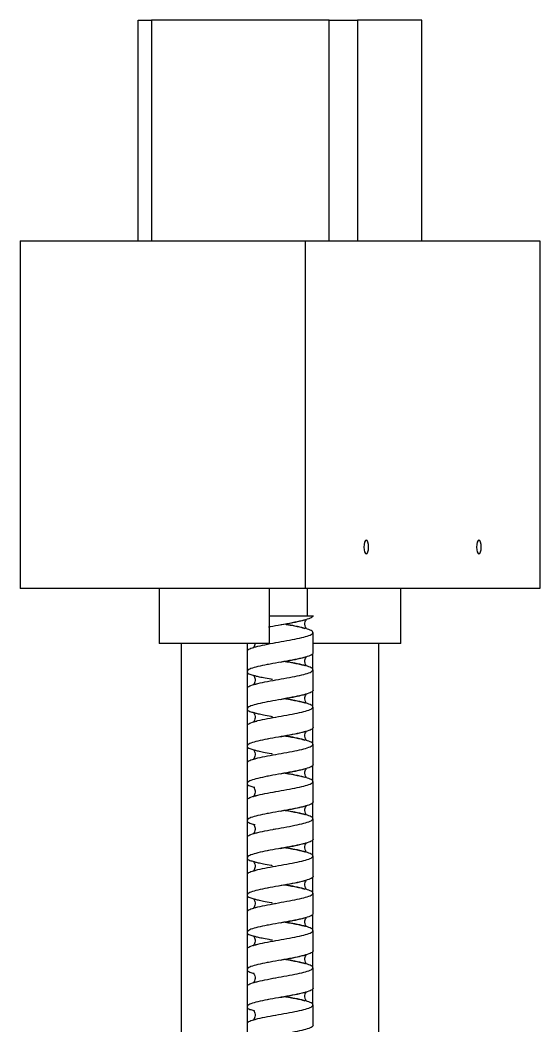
# Model space of a CAD drawing. Header units: millimetres. Extents: x 0 to 420, y 0 to 297.
# Drawn here: x 251.59 to 261.02, y 176.04 to 194.27 of the extents above; entities that cross this region are included whole.
import ezdxf

# ---------------------------------------------------------------- set-up
doc = ezdxf.new("R2010")
doc.units = ezdxf.units.MM

msp = doc.modelspace()

# ---------------------------------------------------------------- linework, layer by layer
at = {"color": 7, "linetype": 'Continuous', "lineweight": 25}
for p, q in [((253.732, 190.271), (253.732, 194.271)), ((253.732, 194.271), (253.972, 194.271)), ((253.972, 194.271), (253.972, 190.271)), ((257.197, 194.271), (253.972, 194.271)), ((257.197, 190.271), (257.197, 194.271)), ((257.197, 194.271), (257.709, 194.271)), ((257.709, 194.271), (257.709, 190.271)), ((258.877, 194.271), (257.709, 194.271)), ((258.877, 190.271), (258.877, 194.271)), ((251.591, 190.271), (256.762, 190.271)), ((251.591, 190.271), (251.591, 183.971)), ((256.762, 190.271), (256.762, 183.971)), ((256.762, 190.271), (261.017, 190.271)), ((261.017, 190.271), (261.017, 183.971)), ((256.762, 183.971), (251.591, 183.971)), ((254.113, 183.971), (254.113, 182.971)), ((256.113, 182.971), (256.113, 183.971)), ((261.017, 183.971), (256.762, 183.971)), ((256.804, 183.471), (256.804, 183.971)), ((258.496, 182.971), (258.496, 183.971)), ((256.113, 183.471), (256.904, 183.471)), ((256.496, 183.342), (256.496, 183.338)), ((256.904, 182.8), (256.904, 183.171)), ((256.113, 182.971), (254.113, 182.971)), ((254.513, 182.971), (254.513, 175.1)), ((255.713, 175.1), (255.713, 182.971)), ((256.182, 182.979), (256.226, 182.988)), ((258.496, 182.971), (256.904, 182.971)), ((258.096, 175.9), (258.096, 182.971)), ((256.896, 182.783), (256.896, 182.501)), ((256.096, 182.593), (256.072, 182.589)), ((256.904, 182.125), (256.904, 182.496)), ((256.182, 182.304), (256.226, 182.313)), ((256.896, 182.108), (256.896, 181.826)), ((256.096, 181.918), (256.072, 181.914)), ((256.904, 181.45), (256.904, 181.821)), ((256.182, 181.629), (256.226, 181.638)), ((256.896, 181.433), (256.896, 181.151)), ((256.096, 181.243), (256.072, 181.239)), ((256.904, 180.775), (256.904, 181.146)), ((256.182, 180.954), (256.226, 180.963)), ((256.896, 180.758), (256.896, 180.476)), ((256.096, 180.568), (256.072, 180.564)), ((256.904, 180.1), (256.904, 180.471)), ((256.182, 180.279), (256.226, 180.288)), ((256.896, 180.083), (256.896, 179.801)), ((256.096, 179.893), (256.072, 179.889)), ((256.904, 179.425), (256.904, 179.796)), ((256.182, 179.604), (256.226, 179.613)), ((256.896, 179.408), (256.896, 179.126)), ((256.096, 179.218), (256.072, 179.214)), ((256.904, 178.75), (256.904, 179.121)), ((256.182, 178.929), (256.226, 178.938)), ((256.896, 178.733), (256.896, 178.451)), ((256.096, 178.543), (256.072, 178.539)), ((256.904, 178.075), (256.904, 178.446)), ((256.182, 178.254), (256.226, 178.263)), ((256.896, 178.058), (256.896, 177.776)), ((256.096, 177.868), (256.072, 177.864)), ((256.904, 177.4), (256.904, 177.771)), ((256.182, 177.579), (256.226, 177.588)), ((256.896, 177.383), (256.896, 177.101)), ((256.096, 177.193), (256.072, 177.189)), ((256.904, 176.725), (256.904, 177.096)), ((256.182, 176.904), (256.226, 176.913)), ((256.896, 176.708), (256.896, 176.426)), ((256.096, 176.518), (256.072, 176.514)), ((256.904, 176.05), (256.904, 176.421)), ((256.182, 176.229), (256.226, 176.238))]:
    msp.add_line(p, q, dxfattribs=at)
at = {"color": 7, "linetype": 'Continuous', "lineweight": 25, "flags": 128}
for points in [[(257.911, 184.721), (257.908, 184.769), (257.899, 184.81), (257.885, 184.837), (257.869, 184.846), (257.852, 184.837), (257.839, 184.81), (257.829, 184.769), (257.826, 184.721), (257.829, 184.673), (257.839, 184.633), (257.852, 184.606), (257.869, 184.596), (257.885, 184.606), (257.899, 184.633), (257.908, 184.673), (257.911, 184.721)], [(259.954, 184.721), (259.95, 184.769), (259.941, 184.81), (259.927, 184.837), (259.911, 184.846), (259.895, 184.837), (259.881, 184.81), (259.872, 184.769), (259.869, 184.721), (259.872, 184.673), (259.881, 184.633), (259.895, 184.606), (259.911, 184.596), (259.927, 184.606), (259.941, 184.633), (259.95, 184.673), (259.954, 184.721)]]:
    msp.add_lwpolyline(points, dxfattribs=at)
at = {"color": 7, "linetype": 'Continuous', "lineweight": 25}
for points, knots in [([(256.904, 183.471), (256.901, 183.466), (256.894, 183.449), (256.836, 183.42), (256.706, 183.383), (256.528, 183.347), (256.327, 183.31), (256.174, 183.284), (256.105, 183.27), (256.096, 183.268)], [0, 0, 0, 0, 0.072335, 0.252257, 0.432561, 0.612495, 0.792221, 0.972097, 1, 1, 1, 1]), ([(256.783, 183.24), (256.782, 183.241), (256.782, 183.242), (256.774, 183.254), (256.761, 183.277), (256.751, 183.319), (256.759, 183.366), (256.775, 183.395), (256.782, 183.404), (256.781, 183.405), (256.757, 183.397), (256.681, 183.376), (256.562, 183.35), (256.429, 183.325), (256.349, 183.31), (256.307, 183.303)], [0, 0, 0, 0, 0.0533883, 0.0779218, 0.1044148, 0.1730882, 0.2351272, 0.2954217, 0.3266366, 0.3597149, 0.4521355, 0.5885492, 0.7701076, 0.8791909, 1, 1, 1, 1]), ([(255.713, 182.851), (255.73, 182.863), (255.765, 182.887), (255.898, 182.924), (256.072, 182.96), (256.274, 182.997), (256.48, 183.033), (256.665, 183.07), (256.809, 183.106), (256.895, 183.143), (256.914, 183.179), (256.862, 183.216), (256.747, 183.252), (256.589, 183.287), (256.464, 183.31), (256.406, 183.321)], [0, 0, 0, 0, 0.0769237, 0.1547122, 0.2323704, 0.3100537, 0.387914, 0.4657305, 0.5433968, 0.6210681, 0.6988996, 0.7767463, 0.8544233, 0.9320852, 1, 1, 1, 1]), ([(256.408, 183.321), (256.414, 183.32), (256.462, 183.312), (256.543, 183.297), (256.641, 183.278), (256.714, 183.26), (256.744, 183.251), (256.757, 183.247)], [0, 0, 0, 0, 0.038752, 0.311223, 0.568074, 0.813496, 1, 1, 1, 1]), ([(255.853, 182.971), (255.85, 182.959), (255.845, 182.931), (255.83, 182.909), (255.824, 182.901), (255.828, 182.901), (255.846, 182.908), (255.871, 182.914), (255.881, 182.917)], [0, 0, 0, 0, 0.167714, 0.371809, 0.475183, 0.58044, 0.832853, 1, 1, 1, 1]), ([(256.903, 182.8), (256.903, 182.8), (256.905, 182.798), (256.902, 182.792), (256.894, 182.774), (256.836, 182.745), (256.705, 182.708), (256.528, 182.672), (256.326, 182.635), (256.121, 182.599), (255.936, 182.562), (255.794, 182.526), (255.71, 182.489), (255.697, 182.453), (255.737, 182.421), (255.804, 182.402), (255.829, 182.394)], [0, 0, 0, 0, 0.003652, 0.010272, 0.046442, 0.136409, 0.226567, 0.316541, 0.40641, 0.496354, 0.586506, 0.676506, 0.766379, 0.856303, 0.94644, 1, 1, 1, 1]), ([(256.783, 182.565), (256.782, 182.566), (256.782, 182.567), (256.774, 182.579), (256.761, 182.602), (256.751, 182.644), (256.759, 182.691), (256.775, 182.72), (256.782, 182.729), (256.781, 182.73), (256.757, 182.722), (256.681, 182.701), (256.562, 182.675), (256.429, 182.65), (256.349, 182.635), (256.307, 182.628)], [0, 0, 0, 0, 0.053388, 0.077922, 0.104415, 0.173088, 0.235127, 0.295422, 0.326637, 0.359715, 0.452135, 0.588549, 0.770108, 0.879191, 1, 1, 1, 1]), ([(255.713, 182.176), (255.73, 182.188), (255.765, 182.212), (255.898, 182.249), (256.072, 182.285), (256.274, 182.322), (256.48, 182.358), (256.665, 182.395), (256.809, 182.431), (256.895, 182.468), (256.914, 182.504), (256.862, 182.541), (256.747, 182.577), (256.589, 182.612), (256.464, 182.635), (256.406, 182.646)], [0, 0, 0, 0, 0.076924, 0.154712, 0.23237, 0.310054, 0.387914, 0.465731, 0.543397, 0.621068, 0.6989, 0.776746, 0.854423, 0.932085, 1, 1, 1, 1]), ([(256.395, 182.648), (256.406, 182.646), (256.458, 182.637), (256.543, 182.622), (256.641, 182.603), (256.714, 182.585), (256.744, 182.576), (256.757, 182.572)], [0, 0, 0, 0, 0.063966, 0.329289, 0.579404, 0.818388, 1, 1, 1, 1]), ([(256.171, 182.318), (256.161, 182.32), (256.1, 182.33), (256.008, 182.348), (255.911, 182.368), (255.854, 182.384), (255.829, 182.391), (255.826, 182.391), (255.831, 182.385), (255.839, 182.372), (255.853, 182.343), (255.856, 182.3), (255.845, 182.257), (255.83, 182.234), (255.824, 182.226), (255.828, 182.226), (255.846, 182.233), (255.871, 182.239), (255.881, 182.242)], [0, 0, 0, 0, 0.026063, 0.171246, 0.296633, 0.404754, 0.488124, 0.546001, 0.566298, 0.582201, 0.625631, 0.681092, 0.741296, 0.804736, 0.836869, 0.869586, 0.948045, 1, 1, 1, 1]), ([(256.903, 182.125), (256.903, 182.125), (256.905, 182.123), (256.902, 182.117), (256.894, 182.099), (256.836, 182.07), (256.705, 182.033), (256.528, 181.997), (256.326, 181.96), (256.121, 181.924), (255.936, 181.887), (255.794, 181.851), (255.71, 181.814), (255.697, 181.778), (255.737, 181.746), (255.804, 181.727), (255.829, 181.719)], [0, 0, 0, 0, 0.0036518, 0.0102715, 0.0464416, 0.1364091, 0.226567, 0.3165407, 0.4064095, 0.4963542, 0.5865063, 0.6765065, 0.7663787, 0.8563035, 0.9464405, 1, 1, 1, 1]), ([(255.713, 181.501), (255.73, 181.513), (255.765, 181.537), (255.898, 181.574), (256.072, 181.61), (256.274, 181.647), (256.48, 181.683), (256.665, 181.72), (256.809, 181.756), (256.895, 181.793), (256.914, 181.829), (256.862, 181.866), (256.747, 181.902), (256.589, 181.937), (256.464, 181.96), (256.406, 181.971)], [0, 0, 0, 0, 0.076924, 0.154712, 0.23237, 0.310054, 0.387914, 0.465731, 0.543397, 0.621068, 0.6989, 0.776746, 0.854423, 0.932085, 1, 1, 1, 1]), ([(256.783, 181.89), (256.782, 181.891), (256.782, 181.892), (256.774, 181.904), (256.761, 181.927), (256.751, 181.969), (256.759, 182.016), (256.775, 182.045), (256.782, 182.054), (256.781, 182.055), (256.757, 182.047), (256.681, 182.026), (256.562, 182), (256.429, 181.975), (256.349, 181.96), (256.307, 181.953)], [0, 0, 0, 0, 0.053388, 0.077922, 0.104415, 0.173088, 0.235127, 0.295422, 0.326637, 0.359715, 0.452135, 0.588549, 0.770108, 0.879191, 1, 1, 1, 1]), ([(256.395, 181.973), (256.406, 181.971), (256.458, 181.962), (256.543, 181.947), (256.641, 181.928), (256.714, 181.91), (256.744, 181.901), (256.757, 181.897)], [0, 0, 0, 0, 0.063966, 0.329289, 0.579404, 0.818388, 1, 1, 1, 1]), ([(256.171, 181.643), (256.161, 181.645), (256.1, 181.655), (256.008, 181.673), (255.911, 181.693), (255.854, 181.709), (255.829, 181.716), (255.826, 181.716), (255.831, 181.71), (255.839, 181.697), (255.853, 181.668), (255.856, 181.625), (255.845, 181.582), (255.83, 181.559), (255.824, 181.551), (255.828, 181.551), (255.846, 181.558), (255.871, 181.564), (255.881, 181.567)], [0, 0, 0, 0, 0.0260632, 0.1712456, 0.2966331, 0.4047538, 0.4881237, 0.5460007, 0.5662984, 0.5822007, 0.6256308, 0.6810919, 0.7412965, 0.8047363, 0.8368687, 0.8695861, 0.948045, 1, 1, 1, 1]), ([(256.903, 181.45), (256.903, 181.45), (256.905, 181.448), (256.902, 181.442), (256.894, 181.424), (256.836, 181.395), (256.705, 181.358), (256.528, 181.322), (256.326, 181.285), (256.121, 181.249), (255.936, 181.212), (255.794, 181.176), (255.71, 181.139), (255.697, 181.103), (255.737, 181.071), (255.804, 181.052), (255.829, 181.044)], [0, 0, 0, 0, 0.003652, 0.010272, 0.046442, 0.136409, 0.226567, 0.316541, 0.40641, 0.496354, 0.586506, 0.676506, 0.766379, 0.856303, 0.94644, 1, 1, 1, 1]), ([(255.713, 180.826), (255.73, 180.838), (255.765, 180.862), (255.898, 180.899), (256.072, 180.935), (256.274, 180.972), (256.48, 181.008), (256.665, 181.045), (256.809, 181.081), (256.895, 181.118), (256.914, 181.154), (256.862, 181.191), (256.747, 181.227), (256.589, 181.262), (256.464, 181.285), (256.406, 181.296)], [0, 0, 0, 0, 0.0769237, 0.1547122, 0.2323704, 0.3100537, 0.387914, 0.4657305, 0.5433968, 0.6210681, 0.6988996, 0.7767463, 0.8544233, 0.9320852, 1, 1, 1, 1]), ([(256.783, 181.215), (256.782, 181.216), (256.782, 181.217), (256.774, 181.229), (256.761, 181.252), (256.751, 181.294), (256.759, 181.341), (256.775, 181.37), (256.782, 181.379), (256.781, 181.38), (256.757, 181.372), (256.681, 181.351), (256.562, 181.325), (256.429, 181.3), (256.349, 181.285), (256.307, 181.278)], [0, 0, 0, 0, 0.053388, 0.077922, 0.104415, 0.173088, 0.235127, 0.295422, 0.326637, 0.359715, 0.452135, 0.588549, 0.770108, 0.879191, 1, 1, 1, 1]), ([(256.395, 181.298), (256.406, 181.296), (256.458, 181.287), (256.543, 181.272), (256.641, 181.253), (256.714, 181.235), (256.744, 181.226), (256.757, 181.222)], [0, 0, 0, 0, 0.063966, 0.329289, 0.579404, 0.818388, 1, 1, 1, 1]), ([(256.171, 180.968), (256.161, 180.97), (256.1, 180.98), (256.008, 180.998), (255.911, 181.018), (255.854, 181.034), (255.829, 181.041), (255.826, 181.041), (255.831, 181.035), (255.839, 181.022), (255.853, 180.993), (255.856, 180.95), (255.845, 180.907), (255.83, 180.884), (255.824, 180.876), (255.828, 180.876), (255.846, 180.883), (255.871, 180.889), (255.881, 180.892)], [0, 0, 0, 0, 0.0260632, 0.1712456, 0.2966331, 0.4047538, 0.4881237, 0.5460007, 0.5662984, 0.5822007, 0.6256308, 0.6810919, 0.7412965, 0.8047363, 0.8368687, 0.8695861, 0.948045, 1, 1, 1, 1]), ([(256.903, 180.775), (256.903, 180.775), (256.905, 180.773), (256.902, 180.767), (256.894, 180.749), (256.836, 180.72), (256.705, 180.683), (256.528, 180.647), (256.326, 180.61), (256.121, 180.574), (255.936, 180.537), (255.794, 180.501), (255.71, 180.464), (255.697, 180.428), (255.737, 180.396), (255.804, 180.377), (255.829, 180.369)], [0, 0, 0, 0, 0.003652, 0.010272, 0.046442, 0.136409, 0.226567, 0.316541, 0.40641, 0.496354, 0.586506, 0.676506, 0.766379, 0.856303, 0.94644, 1, 1, 1, 1]), ([(256.783, 180.54), (256.782, 180.541), (256.782, 180.542), (256.774, 180.554), (256.761, 180.577), (256.751, 180.619), (256.759, 180.666), (256.775, 180.695), (256.782, 180.704), (256.781, 180.705), (256.757, 180.697), (256.681, 180.676), (256.562, 180.65), (256.429, 180.625), (256.349, 180.61), (256.307, 180.603)], [0, 0, 0, 0, 0.053388, 0.077922, 0.104415, 0.173088, 0.235127, 0.295422, 0.326637, 0.359715, 0.452135, 0.588549, 0.770108, 0.879191, 1, 1, 1, 1]), ([(255.713, 180.151), (255.73, 180.163), (255.765, 180.187), (255.898, 180.224), (256.072, 180.26), (256.274, 180.297), (256.48, 180.333), (256.665, 180.37), (256.809, 180.406), (256.895, 180.443), (256.914, 180.479), (256.862, 180.516), (256.747, 180.552), (256.589, 180.587), (256.464, 180.61), (256.406, 180.621)], [0, 0, 0, 0, 0.0769237, 0.1547122, 0.2323704, 0.3100537, 0.387914, 0.4657305, 0.5433968, 0.6210681, 0.6988996, 0.7767463, 0.8544233, 0.9320852, 1, 1, 1, 1]), ([(256.395, 180.623), (256.406, 180.621), (256.458, 180.612), (256.543, 180.597), (256.64, 180.578), (256.707, 180.562), (256.732, 180.554), (256.74, 180.552)], [0, 0, 0, 0, 0.06895, 0.354943, 0.624542, 0.882144, 1, 1, 1, 1]), ([(255.845, 180.361), (255.839, 180.363), (255.827, 180.367), (255.826, 180.366), (255.831, 180.36), (255.839, 180.347), (255.853, 180.318), (255.856, 180.275), (255.845, 180.232), (255.83, 180.209), (255.824, 180.201), (255.828, 180.201), (255.846, 180.208), (255.871, 180.214), (255.881, 180.217)], [0, 0, 0, 0, 0.090604, 0.193427, 0.229488, 0.25774, 0.334898, 0.43343, 0.540389, 0.653096, 0.710182, 0.768307, 0.907697, 1, 1, 1, 1]), ([(256.903, 180.1), (256.903, 180.1), (256.905, 180.098), (256.902, 180.092), (256.894, 180.074), (256.836, 180.045), (256.705, 180.008), (256.528, 179.972), (256.326, 179.935), (256.121, 179.899), (255.936, 179.862), (255.794, 179.826), (255.71, 179.789), (255.697, 179.753), (255.737, 179.721), (255.804, 179.702), (255.829, 179.694)], [0, 0, 0, 0, 0.003652, 0.010272, 0.046442, 0.136409, 0.226567, 0.316541, 0.40641, 0.496354, 0.586506, 0.676506, 0.766379, 0.856303, 0.94644, 1, 1, 1, 1]), ([(255.713, 179.476), (255.73, 179.488), (255.765, 179.512), (255.898, 179.549), (256.072, 179.585), (256.274, 179.622), (256.48, 179.658), (256.665, 179.695), (256.809, 179.731), (256.895, 179.768), (256.914, 179.804), (256.862, 179.841), (256.747, 179.877), (256.589, 179.912), (256.464, 179.935), (256.406, 179.946)], [0, 0, 0, 0, 0.076924, 0.154712, 0.23237, 0.310054, 0.387914, 0.465731, 0.543397, 0.621068, 0.6989, 0.776746, 0.854423, 0.932085, 1, 1, 1, 1]), ([(256.783, 179.865), (256.782, 179.866), (256.782, 179.867), (256.774, 179.879), (256.761, 179.902), (256.751, 179.944), (256.759, 179.991), (256.775, 180.02), (256.782, 180.029), (256.781, 180.03), (256.757, 180.022), (256.681, 180.001), (256.562, 179.975), (256.429, 179.95), (256.349, 179.935), (256.307, 179.928)], [0, 0, 0, 0, 0.053388, 0.077922, 0.104415, 0.173088, 0.235127, 0.295422, 0.326637, 0.359715, 0.452135, 0.588549, 0.770108, 0.879191, 1, 1, 1, 1]), ([(256.395, 179.948), (256.406, 179.946), (256.458, 179.937), (256.543, 179.922), (256.641, 179.903), (256.714, 179.885), (256.744, 179.876), (256.757, 179.872)], [0, 0, 0, 0, 0.063966, 0.329289, 0.579404, 0.818388, 1, 1, 1, 1]), ([(255.854, 179.684), (255.844, 179.687), (255.828, 179.692), (255.826, 179.691), (255.831, 179.685), (255.839, 179.672), (255.853, 179.643), (255.856, 179.6), (255.845, 179.557), (255.83, 179.534), (255.824, 179.526), (255.828, 179.526), (255.846, 179.533), (255.871, 179.539), (255.881, 179.542)], [0, 0, 0, 0, 0.136835, 0.234431, 0.268659, 0.295474, 0.36871, 0.462232, 0.563754, 0.670731, 0.724915, 0.780086, 0.91239, 1, 1, 1, 1]), ([(256.903, 179.425), (256.903, 179.425), (256.905, 179.423), (256.902, 179.417), (256.894, 179.399), (256.836, 179.37), (256.705, 179.333), (256.528, 179.297), (256.326, 179.26), (256.121, 179.224), (255.936, 179.187), (255.794, 179.151), (255.71, 179.114), (255.697, 179.078), (255.737, 179.046), (255.804, 179.027), (255.829, 179.019)], [0, 0, 0, 0, 0.003652, 0.010272, 0.046442, 0.136409, 0.226567, 0.316541, 0.40641, 0.496354, 0.586506, 0.676506, 0.766379, 0.856303, 0.94644, 1, 1, 1, 1]), ([(255.713, 178.801), (255.73, 178.813), (255.765, 178.837), (255.898, 178.874), (256.072, 178.91), (256.274, 178.947), (256.48, 178.983), (256.665, 179.02), (256.809, 179.056), (256.895, 179.093), (256.914, 179.129), (256.862, 179.166), (256.747, 179.202), (256.589, 179.237), (256.464, 179.26), (256.406, 179.271)], [0, 0, 0, 0, 0.076924, 0.154712, 0.23237, 0.310054, 0.387914, 0.465731, 0.543397, 0.621068, 0.6989, 0.776746, 0.854423, 0.932085, 1, 1, 1, 1]), ([(256.783, 179.19), (256.782, 179.191), (256.782, 179.192), (256.774, 179.204), (256.761, 179.227), (256.751, 179.269), (256.759, 179.316), (256.775, 179.345), (256.782, 179.354), (256.781, 179.355), (256.757, 179.347), (256.681, 179.326), (256.562, 179.3), (256.429, 179.275), (256.349, 179.26), (256.307, 179.253)], [0, 0, 0, 0, 0.053388, 0.077922, 0.104415, 0.173088, 0.235127, 0.295422, 0.326637, 0.359715, 0.452135, 0.588549, 0.770108, 0.879191, 1, 1, 1, 1]), ([(256.395, 179.273), (256.406, 179.271), (256.458, 179.262), (256.543, 179.247), (256.641, 179.228), (256.714, 179.21), (256.744, 179.201), (256.757, 179.197)], [0, 0, 0, 0, 0.063966, 0.329289, 0.579404, 0.818388, 1, 1, 1, 1]), ([(256.171, 178.943), (256.161, 178.945), (256.1, 178.955), (256.008, 178.973), (255.911, 178.993), (255.854, 179.009), (255.829, 179.016), (255.826, 179.016), (255.831, 179.01), (255.839, 178.997), (255.853, 178.968), (255.856, 178.925), (255.845, 178.882), (255.83, 178.859), (255.824, 178.851), (255.828, 178.851), (255.846, 178.858), (255.871, 178.864), (255.881, 178.867)], [0, 0, 0, 0, 0.026063, 0.171246, 0.296633, 0.404754, 0.488124, 0.546001, 0.566298, 0.582201, 0.625631, 0.681092, 0.741296, 0.804736, 0.836869, 0.869586, 0.948045, 1, 1, 1, 1]), ([(256.903, 178.75), (256.903, 178.75), (256.905, 178.748), (256.902, 178.742), (256.894, 178.724), (256.836, 178.695), (256.705, 178.658), (256.528, 178.622), (256.326, 178.585), (256.121, 178.549), (255.936, 178.512), (255.794, 178.476), (255.71, 178.439), (255.697, 178.403), (255.737, 178.371), (255.804, 178.352), (255.829, 178.344)], [0, 0, 0, 0, 0.0036518, 0.0102715, 0.0464416, 0.1364091, 0.226567, 0.3165407, 0.4064095, 0.4963542, 0.5865063, 0.6765065, 0.7663787, 0.8563035, 0.9464405, 1, 1, 1, 1]), ([(256.783, 178.515), (256.782, 178.516), (256.782, 178.517), (256.774, 178.529), (256.761, 178.552), (256.751, 178.594), (256.759, 178.641), (256.775, 178.67), (256.782, 178.679), (256.781, 178.68), (256.757, 178.672), (256.681, 178.651), (256.562, 178.625), (256.429, 178.6), (256.349, 178.585), (256.307, 178.578)], [0, 0, 0, 0, 0.053388, 0.077922, 0.104415, 0.173088, 0.235127, 0.295422, 0.326637, 0.359715, 0.452135, 0.588549, 0.770108, 0.879191, 1, 1, 1, 1]), ([(255.713, 178.126), (255.73, 178.138), (255.765, 178.162), (255.898, 178.199), (256.072, 178.235), (256.274, 178.272), (256.48, 178.308), (256.665, 178.345), (256.809, 178.381), (256.895, 178.418), (256.914, 178.454), (256.862, 178.491), (256.747, 178.527), (256.589, 178.562), (256.464, 178.585), (256.406, 178.596)], [0, 0, 0, 0, 0.076924, 0.154712, 0.23237, 0.310054, 0.387914, 0.465731, 0.543397, 0.621068, 0.6989, 0.776746, 0.854423, 0.932085, 1, 1, 1, 1]), ([(256.395, 178.598), (256.406, 178.596), (256.458, 178.587), (256.543, 178.572), (256.641, 178.553), (256.714, 178.535), (256.744, 178.526), (256.757, 178.522)], [0, 0, 0, 0, 0.063966, 0.329289, 0.579404, 0.818388, 1, 1, 1, 1]), ([(256.171, 178.268), (256.161, 178.27), (256.1, 178.28), (256.008, 178.298), (255.911, 178.318), (255.854, 178.334), (255.829, 178.341), (255.826, 178.341), (255.831, 178.335), (255.839, 178.322), (255.853, 178.293), (255.856, 178.25), (255.845, 178.207), (255.83, 178.184), (255.824, 178.176), (255.828, 178.176), (255.846, 178.183), (255.871, 178.189), (255.881, 178.192)], [0, 0, 0, 0, 0.026063, 0.171246, 0.296633, 0.404754, 0.488124, 0.546001, 0.566298, 0.582201, 0.625631, 0.681092, 0.741296, 0.804736, 0.836869, 0.869586, 0.948045, 1, 1, 1, 1]), ([(256.903, 178.075), (256.903, 178.075), (256.905, 178.073), (256.902, 178.067), (256.894, 178.049), (256.836, 178.02), (256.705, 177.983), (256.528, 177.947), (256.326, 177.91), (256.121, 177.874), (255.936, 177.837), (255.794, 177.801), (255.71, 177.764), (255.697, 177.728), (255.737, 177.696), (255.804, 177.677), (255.829, 177.669)], [0, 0, 0, 0, 0.003652, 0.010272, 0.046442, 0.136409, 0.226567, 0.316541, 0.40641, 0.496354, 0.586506, 0.676506, 0.766379, 0.856303, 0.94644, 1, 1, 1, 1]), ([(256.783, 177.84), (256.782, 177.841), (256.782, 177.842), (256.774, 177.854), (256.761, 177.877), (256.751, 177.919), (256.759, 177.966), (256.775, 177.995), (256.782, 178.004), (256.781, 178.005), (256.757, 177.997), (256.681, 177.976), (256.562, 177.95), (256.429, 177.925), (256.349, 177.91), (256.307, 177.903)], [0, 0, 0, 0, 0.053388, 0.077922, 0.104415, 0.173088, 0.235127, 0.295422, 0.326637, 0.359715, 0.452135, 0.588549, 0.770108, 0.879191, 1, 1, 1, 1]), ([(256.395, 177.923), (256.406, 177.921), (256.458, 177.912), (256.543, 177.897), (256.641, 177.878), (256.714, 177.86), (256.744, 177.851), (256.757, 177.847)], [0, 0, 0, 0, 0.063966, 0.329289, 0.579404, 0.818388, 1, 1, 1, 1]), ([(255.713, 177.451), (255.73, 177.463), (255.765, 177.487), (255.898, 177.524), (256.072, 177.56), (256.274, 177.597), (256.48, 177.633), (256.665, 177.67), (256.809, 177.706), (256.895, 177.743), (256.914, 177.779), (256.862, 177.816), (256.747, 177.852), (256.589, 177.887), (256.464, 177.91), (256.406, 177.921)], [0, 0, 0, 0, 0.0769237, 0.1547122, 0.2323704, 0.3100537, 0.387914, 0.4657305, 0.5433968, 0.6210681, 0.6988996, 0.7767463, 0.8544233, 0.9320852, 1, 1, 1, 1]), ([(256.171, 177.593), (256.161, 177.595), (256.1, 177.605), (256.008, 177.623), (255.911, 177.643), (255.854, 177.659), (255.829, 177.666), (255.826, 177.666), (255.831, 177.66), (255.839, 177.647), (255.853, 177.618), (255.856, 177.575), (255.845, 177.532), (255.83, 177.509), (255.824, 177.501), (255.828, 177.501), (255.846, 177.508), (255.871, 177.514), (255.881, 177.517)], [0, 0, 0, 0, 0.026063, 0.171246, 0.296633, 0.404754, 0.488124, 0.546001, 0.566298, 0.582201, 0.625631, 0.681092, 0.741296, 0.804736, 0.836869, 0.869586, 0.948045, 1, 1, 1, 1]), ([(256.903, 177.4), (256.903, 177.4), (256.905, 177.398), (256.902, 177.392), (256.894, 177.374), (256.836, 177.345), (256.705, 177.308), (256.528, 177.272), (256.326, 177.235), (256.121, 177.199), (255.936, 177.162), (255.794, 177.126), (255.71, 177.089), (255.697, 177.053), (255.737, 177.021), (255.804, 177.002), (255.829, 176.994)], [0, 0, 0, 0, 0.003652, 0.010272, 0.046442, 0.136409, 0.226567, 0.316541, 0.40641, 0.496354, 0.586506, 0.676506, 0.766379, 0.856303, 0.94644, 1, 1, 1, 1]), ([(255.713, 176.776), (255.73, 176.788), (255.765, 176.812), (255.898, 176.849), (256.072, 176.885), (256.274, 176.922), (256.48, 176.958), (256.665, 176.995), (256.809, 177.031), (256.895, 177.068), (256.914, 177.104), (256.862, 177.141), (256.747, 177.177), (256.589, 177.212), (256.464, 177.235), (256.406, 177.246)], [0, 0, 0, 0, 0.076924, 0.154712, 0.23237, 0.310054, 0.387914, 0.465731, 0.543397, 0.621068, 0.6989, 0.776746, 0.854423, 0.932085, 1, 1, 1, 1]), ([(256.783, 177.165), (256.782, 177.166), (256.782, 177.167), (256.774, 177.179), (256.761, 177.202), (256.751, 177.244), (256.759, 177.291), (256.775, 177.32), (256.782, 177.329), (256.781, 177.33), (256.757, 177.322), (256.681, 177.301), (256.562, 177.275), (256.429, 177.25), (256.349, 177.235), (256.307, 177.228)], [0, 0, 0, 0, 0.053388, 0.077922, 0.104415, 0.173088, 0.235127, 0.295422, 0.326637, 0.359715, 0.452135, 0.588549, 0.770108, 0.879191, 1, 1, 1, 1]), ([(256.395, 177.248), (256.406, 177.246), (256.458, 177.237), (256.543, 177.222), (256.641, 177.203), (256.714, 177.185), (256.744, 177.176), (256.757, 177.172)], [0, 0, 0, 0, 0.063966, 0.329289, 0.579404, 0.818388, 1, 1, 1, 1]), ([(255.837, 176.989), (255.835, 176.989), (255.826, 176.992), (255.826, 176.991), (255.831, 176.985), (255.839, 176.972), (255.853, 176.943), (255.856, 176.9), (255.845, 176.857), (255.83, 176.834), (255.824, 176.826), (255.828, 176.826), (255.846, 176.833), (255.871, 176.839), (255.881, 176.842)], [0, 0, 0, 0, 0.044284, 0.152345, 0.190242, 0.219933, 0.301021, 0.404572, 0.516979, 0.635426, 0.69542, 0.756506, 0.902996, 1, 1, 1, 1]), ([(256.903, 176.725), (256.903, 176.725), (256.905, 176.723), (256.902, 176.717), (256.894, 176.699), (256.836, 176.67), (256.705, 176.633), (256.528, 176.597), (256.326, 176.56), (256.121, 176.524), (255.936, 176.487), (255.794, 176.451), (255.71, 176.414), (255.697, 176.378), (255.737, 176.346), (255.804, 176.327), (255.829, 176.319)], [0, 0, 0, 0, 0.003652, 0.010272, 0.046442, 0.136409, 0.226567, 0.316541, 0.40641, 0.496354, 0.586506, 0.676506, 0.766379, 0.856303, 0.94644, 1, 1, 1, 1]), ([(256.783, 176.49), (256.782, 176.491), (256.782, 176.492), (256.774, 176.504), (256.761, 176.527), (256.751, 176.569), (256.759, 176.616), (256.775, 176.645), (256.782, 176.654), (256.781, 176.655), (256.757, 176.647), (256.681, 176.626), (256.562, 176.6), (256.429, 176.575), (256.349, 176.56), (256.307, 176.553)], [0, 0, 0, 0, 0.053388, 0.077922, 0.104415, 0.173088, 0.235127, 0.295422, 0.326637, 0.359715, 0.452135, 0.588549, 0.770108, 0.879191, 1, 1, 1, 1]), ([(255.713, 176.101), (255.73, 176.113), (255.765, 176.137), (255.898, 176.174), (256.072, 176.21), (256.274, 176.247), (256.48, 176.283), (256.665, 176.32), (256.809, 176.356), (256.895, 176.393), (256.914, 176.429), (256.862, 176.466), (256.747, 176.502), (256.589, 176.537), (256.464, 176.56), (256.406, 176.571)], [0, 0, 0, 0, 0.076924, 0.154712, 0.23237, 0.310054, 0.387914, 0.465731, 0.543397, 0.621068, 0.6989, 0.776746, 0.854423, 0.932085, 1, 1, 1, 1]), ([(256.395, 176.573), (256.406, 176.571), (256.458, 176.562), (256.543, 176.547), (256.641, 176.528), (256.714, 176.51), (256.744, 176.501), (256.757, 176.497)], [0, 0, 0, 0, 0.063966, 0.329289, 0.579404, 0.818388, 1, 1, 1, 1]), ([(255.845, 176.311), (255.839, 176.313), (255.827, 176.317), (255.826, 176.316), (255.831, 176.31), (255.839, 176.297), (255.853, 176.268), (255.856, 176.225), (255.845, 176.182), (255.83, 176.159), (255.824, 176.151), (255.828, 176.151), (255.846, 176.158), (255.871, 176.164), (255.881, 176.167)], [0, 0, 0, 0, 0.090604, 0.193427, 0.229488, 0.25774, 0.334898, 0.43343, 0.540389, 0.653096, 0.710182, 0.768307, 0.907697, 1, 1, 1, 1]), ([(256.903, 176.05), (256.903, 176.05), (256.905, 176.048), (256.902, 176.042), (256.894, 176.024), (256.836, 175.995), (256.705, 175.958), (256.55, 175.926), (256.438, 175.906), (256.394, 175.898)], [0, 0, 0, 0, 0.009731, 0.027369, 0.123748, 0.363474, 0.603708, 0.843451, 1, 1, 1, 1])]:
    msp.add_open_spline(points, degree=3, knots=knots, dxfattribs=at)

doc.saveas('drawing.dxf')
